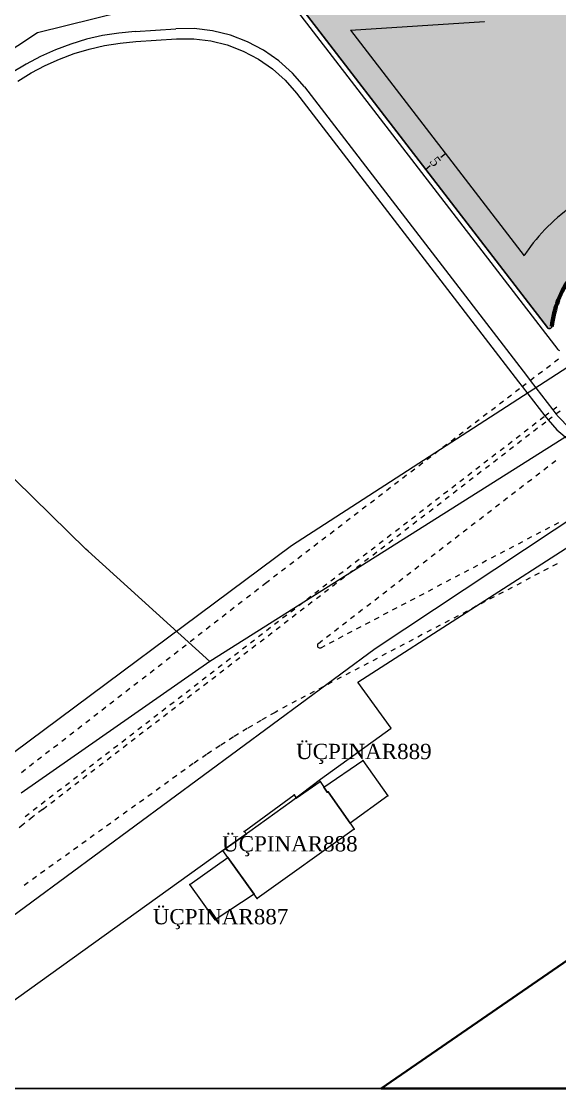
# Model space of a CAD drawing. Header units: metres. Extents: x 575880 to 576669, y 4390634 to 4391284.
# Drawn here: x 576200.1 to 576306.1, y 4390672.6 to 4390882.6 of the extents above; entities that cross this region are included whole.
import ezdxf

# ---------------------------------------------------------------- set-up
doc = ezdxf.new("R2010")
doc.units = ezdxf.units.M
for name, color, linetype, lineweight in [('B_ADAKENARI', 5, 'Continuous', 0), ('KALDIRIM', 21, 'Continuous', 0), ('KST_KARAYOLU_KORUMA', 11, 'Continuous', 0), ('PL_TICARET', 12, 'Continuous', 0), ('ROL_CEPHE', 1, 'Continuous', 0), ('RULO', 4, 'Continuous', 0), ('SNR_ALTIEYLUL_YENI', 5, 'Continuous', 40), ('SNR_ILCE_YENI', 5, 'Continuous', 0), ('SNR_KARESI_YENI', 4, 'Continuous', 0), ('SNR_MAHALLE', 18, 'Continuous', 0), ('SNR_OZEL_PROJE', 18, 'Continuous', 0), ('SNR_SAGLIKLASTIRMA', 152, 'Continuous', 0), ('SNR_YAPIYAK', 18, 'Continuous', 0), ('TESCILLI_PARSEL', 18, 'Continuous', 5)]:
    doc.layers.add(name, color=color, linetype=linetype, lineweight=lineweight)
doc.styles.get("Standard").update_dxf_attribs({"font": 'times.ttf'})

msp = doc.modelspace()

# ---------------------------------------------------------------- hatches: boundary and pattern name
at = {"layer": 'PL_TICARET'}
msp.add_hatch(color=256, dxfattribs=at).paths.add_polyline_path([(576315, 4390913.39), (576320.85, 4390912.55), (576323.95, 4390912.12), (576327.06, 4390911.72), (576330.17, 4390911.36), (576333.28, 4390911.02), (576336.4, 4390910.72), (576339.52, 4390910.45), (576342.64, 4390910.21), (576345.77, 4390910), (576371.87, 4390908.4), (576389.21, 4390880.81), (576385.95, 4390879.51), (576382.71, 4390878.14), (576379.51, 4390876.7), (576376.34, 4390875.19), (576373.21, 4390873.6), (576370.11, 4390871.95), (576367.05, 4390870.22), (576364.03, 4390868.43), (576315.76, 4390839.06), (576314.7, 4390838.38), (576313.67, 4390837.65), (576312.68, 4390836.87), (576311.73, 4390836.05), (576310.81, 4390835.18), (576309.94, 4390834.27), (576309.12, 4390833.32), (576308.34, 4390832.33), (576307.58, 4390831.25), (576306.9, 4390830.12), (576306.29, 4390828.94), (576305.77, 4390827.73), (576305.33, 4390826.49), (576304.98, 4390825.21), (576304.71, 4390823.92), (576304.53, 4390822.61), (576304.5, 4390822.48), (576304.44, 4390822.37), (576304.35, 4390822.27), (576304.23, 4390822.2), (576304.11, 4390822.17), (576303.98, 4390822.16), (576303.85, 4390822.2), (576303.73, 4390822.26), (576303.64, 4390822.36), (576255.75, 4390884.54), (576255.68, 4390884.66), (576255.65, 4390884.79), (576255.65, 4390884.92), (576255.69, 4390885.05), (576255.76, 4390885.17), (576255.86, 4390885.26), (576255.98, 4390885.32), (576256.11, 4390885.34), (576290.93, 4390887.61), (576290.95, 4390887.61), (576304.83, 4390888.78), (576306.71, 4390889.07), (576308.53, 4390889.62), (576310.25, 4390890.43), (576311.84, 4390891.46), (576313.27, 4390892.71), (576314.51, 4390894.14), (576315.54, 4390895.74), (576316.33, 4390897.47), (576316.34, 4390897.49), (576316.93, 4390899.38), (576317.28, 4390901.33), (576317.4, 4390903.3), (576317.28, 4390905.27), (576316.92, 4390907.22), (576316.34, 4390909.11), (576315.53, 4390910.92), (576314.51, 4390912.61), (576314.45, 4390912.73), (576314.43, 4390912.85), (576314.43, 4390912.98), (576314.47, 4390913.1), (576314.54, 4390913.21), (576314.63, 4390913.3), (576314.74, 4390913.36), (576314.87, 4390913.39)])

# ---------------------------------------------------------------- linework, layer by layer
at = {"layer": 'B_ADAKENARI', "lineweight": 0}
msp.add_line((576255.75, 4390884.54), (576303.64, 4390822.36), dxfattribs=at)
at = {"layer": 'B_ADAKENARI'}
msp.add_line((576337.54, 4390718.48), (576270.94, 4390672.62), dxfattribs=at)
at = {"layer": 'B_ADAKENARI', "lineweight": 211}
msp.add_arc((576323.93, 4390820.63), 19.5, 143.1029, 174.1567, dxfattribs=at)
at = {"layer": 'B_ADAKENARI', "lineweight": 0}
msp.add_arc((576304.03, 4390822.66), 0.5, 217.6023, 354.1567, dxfattribs=at)
at = {"layer": 'KALDIRIM'}
for p, q in [((576253.81, 4390885.42), (576305.68, 4390818.07)), ((576222.48, 4390880.65), (576230.53, 4390881.17)), ((576234.14, 4390881.19), (576230.53, 4390881.17)), ((576237.72, 4390880.76), (576234.14, 4390881.19)), ((576212.94, 4390879.09), (576209.85, 4390878.17)), ((576216.09, 4390879.82), (576212.94, 4390879.09)), ((576219.27, 4390880.33), (576216.09, 4390879.82)), ((576222.48, 4390880.65), (576219.27, 4390880.33)), ((576241.23, 4390879.9), (576237.72, 4390880.76)), ((576244.6, 4390878.61), (576241.23, 4390879.9)), ((576206.83, 4390877.04), (576203.89, 4390875.73)), ((576209.85, 4390878.17), (576206.83, 4390877.04)), ((576247.79, 4390876.93), (576244.6, 4390878.61)), ((576250.75, 4390874.86), (576247.79, 4390876.93)), ((576203.89, 4390875.73), (576201.03, 4390874.23)), ((576253.44, 4390872.45), (576250.75, 4390874.86)), ((576201.03, 4390874.23), (576198.28, 4390872.55)), ((576255.8, 4390869.72), (576253.44, 4390872.45)), ((576255.8, 4390869.72), (576299.54, 4390812.93)), ((576305.68, 4390818.07), (576305.78, 4390817.97)), ((576305.78, 4390817.97), (576305.91, 4390817.91)), ((576305.05, 4390815.61), (576305.84, 4390816.21)), ((576305.91, 4390817.91), (576306.05, 4390817.88)), ((576301.86, 4390813.2), (576302.65, 4390813.8)), ((576303.45, 4390814.4), (576304.25, 4390815.01)), ((576299.54, 4390812.93), (576300.26, 4390811.99)), ((576300.26, 4390811.99), (576301.06, 4390812.59)), ((576300.26, 4390811.99), (576300.26, 4390811.99)), ((576300.26, 4390811.99), (576304.73, 4390806.2)), ((576297.38, 4390809.78), (576298.17, 4390810.39)), ((576298.67, 4390810.78), (576299.47, 4390811.38)), ((576294.2, 4390807.35), (576294.99, 4390807.96)), ((576295.79, 4390808.57), (576296.58, 4390809.17)), ((576291.02, 4390804.92), (576291.82, 4390805.53)), ((576292.61, 4390806.13), (576293.41, 4390806.74)), ((576303.14, 4390804.98), (576303.93, 4390805.59)), ((576304.73, 4390806.2), (576305.52, 4390806.81)), ((576304.73, 4390806.2), (576305.34, 4390805.4)), ((576305.34, 4390805.4), (576306.13, 4390806.01)), ((576305.81, 4390804.82), (576305.34, 4390805.4)), ((576289.44, 4390803.7), (576290.23, 4390804.31)), ((576300.65, 4390803.06), (576301.45, 4390803.67)), ((576302.24, 4390804.28), (576303.03, 4390804.89)), ((576302.52, 4390803.24), (576303.32, 4390803.85)), ((576303.79, 4390804.21), (576304.58, 4390804.82)), ((576305.81, 4390804.82), (576307.94, 4390802.64)), ((576286.26, 4390801.27), (576287.05, 4390801.88)), ((576287.85, 4390802.49), (576288.64, 4390803.09)), ((576297.48, 4390800.62), (576298.28, 4390801.23)), ((576299.07, 4390801.84), (576299.86, 4390802.45)), ((576299.36, 4390800.8), (576300.15, 4390801.41)), ((576300.94, 4390802.02), (576301.73, 4390802.63)), ((576283.08, 4390798.84), (576283.88, 4390799.45)), ((576284.67, 4390800.05), (576285.47, 4390800.66)), ((576295.9, 4390799.4), (576296.69, 4390800.01)), ((576297.77, 4390799.58), (576298.56, 4390800.19)), ((576279.91, 4390796.41), (576280.7, 4390797.01)), ((576281.5, 4390797.62), (576282.29, 4390798.23)), ((576292.73, 4390796.96), (576293.52, 4390797.57)), ((576294.32, 4390798.18), (576295.11, 4390798.79)), ((576294.6, 4390797.14), (576295.39, 4390797.75)), ((576296.19, 4390798.36), (576296.98, 4390798.97)), ((576278.32, 4390795.19), (576279.11, 4390795.8)), ((576289.56, 4390794.52), (576290.35, 4390795.13)), ((576291.15, 4390795.74), (576291.94, 4390796.35)), ((576291.43, 4390794.7), (576292.23, 4390795.31)), ((576293.02, 4390795.92), (576293.81, 4390796.53)), ((576302.93, 4390794.4), (576303.72, 4390795.01)), ((576304.51, 4390795.62), (576305.3, 4390796.23)), ((576275.14, 4390792.76), (576275.94, 4390793.37)), ((576276.73, 4390793.97), (576277.53, 4390794.58)), ((576287.98, 4390793.3), (576288.77, 4390793.91)), ((576288.26, 4390792.26), (576289.06, 4390792.87)), ((576289.85, 4390793.48), (576290.64, 4390794.09)), ((576301.34, 4390793.18), (576302.13, 4390793.79)), ((576271.97, 4390790.33), (576272.76, 4390790.94)), ((576273.56, 4390791.54), (576274.35, 4390792.15)), ((576284.81, 4390790.86), (576285.6, 4390791.47)), ((576286.39, 4390792.08), (576287.18, 4390792.69)), ((576286.68, 4390791.04), (576287.47, 4390791.65)), ((576298.17, 4390790.74), (576298.96, 4390791.35)), ((576299.76, 4390791.96), (576300.55, 4390792.57)), ((576270.38, 4390789.11), (576271.17, 4390789.72)), ((576281.64, 4390788.42), (576282.43, 4390789.03)), ((576283.22, 4390789.64), (576284.02, 4390790.25)), ((576283.51, 4390788.59), (576284.3, 4390789.2)), ((576285.09, 4390789.81), (576285.89, 4390790.42)), ((576295, 4390788.3), (576295.8, 4390788.91)), ((576296.59, 4390789.52), (576297.38, 4390790.13)), ((576267.2, 4390786.68), (576268, 4390787.29)), ((576268.79, 4390787.9), (576269.59, 4390788.5)), ((576278.47, 4390785.97), (576279.26, 4390786.58)), ((576280.05, 4390787.2), (576280.85, 4390787.81)), ((576280.34, 4390786.15), (576281.13, 4390786.76)), ((576281.93, 4390787.37), (576282.72, 4390787.98)), ((576291.83, 4390785.85), (576292.63, 4390786.46)), ((576293.42, 4390787.07), (576294.21, 4390787.68)), ((576264.03, 4390784.25), (576264.82, 4390784.86)), ((576265.62, 4390785.46), (576266.41, 4390786.07)), ((576276.89, 4390784.75), (576277.68, 4390785.36)), ((576278.76, 4390784.93), (576279.55, 4390785.54)), ((576290.25, 4390784.63), (576291.04, 4390785.24)), ((576260.85, 4390781.82), (576261.65, 4390782.42)), ((576262.44, 4390783.03), (576263.23, 4390783.64)), ((576273.72, 4390782.31), (576274.51, 4390782.92)), ((576275.3, 4390783.53), (576276.09, 4390784.14)), ((576275.59, 4390782.49), (576276.38, 4390783.1)), ((576277.17, 4390783.71), (576277.96, 4390784.32)), ((576287.08, 4390782.19), (576287.87, 4390782.8)), ((576288.67, 4390783.41), (576289.46, 4390784.02)), ((576304.08, 4390783.03), (576303.19, 4390782.57)), ((576305.85, 4390783.96), (576304.96, 4390783.5)), ((576259.26, 4390780.6), (576260.06, 4390781.21)), ((576270.55, 4390779.87), (576271.34, 4390780.48)), ((576272.13, 4390781.09), (576272.92, 4390781.7)), ((576272.42, 4390780.05), (576273.21, 4390780.66)), ((576274, 4390781.27), (576274.8, 4390781.88)), ((576283.91, 4390779.75), (576284.7, 4390780.36)), ((576285.5, 4390780.97), (576286.29, 4390781.58)), ((576298.76, 4390780.24), (576297.88, 4390779.78)), ((576300.53, 4390781.17), (576299.65, 4390780.71)), ((576302.3, 4390782.1), (576301.42, 4390781.64)), ((576256.09, 4390778.17), (576256.88, 4390778.78)), ((576257.68, 4390779.38), (576258.47, 4390779.99)), ((576267.38, 4390777.43), (576268.17, 4390778.04)), ((576268.96, 4390778.65), (576269.76, 4390779.26)), ((576269.25, 4390777.61), (576270.04, 4390778.22)), ((576270.83, 4390778.83), (576271.63, 4390779.44)), ((576282.33, 4390778.53), (576283.12, 4390779.14)), ((576295.22, 4390778.38), (576294.34, 4390777.91)), ((576296.99, 4390779.31), (576296.11, 4390778.84)), ((576252.91, 4390775.74), (576253.71, 4390776.34)), ((576254.5, 4390776.95), (576255.29, 4390777.56)), ((576265.79, 4390776.21), (576266.59, 4390776.82)), ((576267.67, 4390776.39), (576268.46, 4390777)), ((576279.16, 4390776.09), (576279.95, 4390776.7)), ((576280.74, 4390777.31), (576281.54, 4390777.92)), ((576291.68, 4390776.52), (576290.8, 4390776.05)), ((576293.45, 4390777.45), (576292.57, 4390776.98)), ((576249.74, 4390773.3), (576250.53, 4390773.91)), ((576251.33, 4390774.52), (576252.12, 4390775.13)), ((576262.62, 4390773.77), (576263.42, 4390774.38)), ((576264.21, 4390774.99), (576265, 4390775.6)), ((576264.5, 4390773.95), (576265.29, 4390774.56)), ((576266.08, 4390775.17), (576266.87, 4390775.78)), ((576275.99, 4390773.65), (576276.78, 4390774.26)), ((576277.57, 4390774.87), (576278.37, 4390775.48)), ((576288.14, 4390774.66), (576287.26, 4390774.19)), ((576289.91, 4390775.59), (576289.03, 4390775.12)), ((576302.02, 4390774.04), (576301.14, 4390773.58)), ((576303.79, 4390774.97), (576302.91, 4390774.51)), ((576305.56, 4390775.91), (576304.68, 4390775.44)), ((576247.55, 4390771.62), (576248.15, 4390772.09)), ((576248.15, 4390772.09), (576248.94, 4390772.7)), ((576259.46, 4390771.33), (576260.25, 4390771.94)), ((576261.04, 4390772.55), (576261.83, 4390773.16)), ((576261.33, 4390771.51), (576262.12, 4390772.12)), ((576262.91, 4390772.73), (576263.7, 4390773.34)), ((576272.82, 4390771.21), (576273.61, 4390771.82)), ((576274.4, 4390772.43), (576275.2, 4390773.04)), ((576282.83, 4390771.86), (576281.95, 4390771.4)), ((576284.6, 4390772.8), (576283.72, 4390772.33)), ((576286.37, 4390773.73), (576285.49, 4390773.26)), ((576298.48, 4390772.18), (576297.6, 4390771.72)), ((576300.25, 4390773.11), (576299.37, 4390772.65)), ((576244.38, 4390769.17), (576245.18, 4390769.78)), ((576245.97, 4390770.4), (576246.76, 4390771.01)), ((576257.87, 4390770.11), (576258.66, 4390770.72)), ((576258.16, 4390769.07), (576258.95, 4390769.68)), ((576259.74, 4390770.29), (576260.53, 4390770.9)), ((576271.24, 4390769.99), (576272.03, 4390770.6)), ((576279.29, 4390770), (576278.41, 4390769.54)), ((576281.06, 4390770.93), (576280.18, 4390770.47)), ((576294.94, 4390770.32), (576294.05, 4390769.86)), ((576296.71, 4390771.25), (576295.83, 4390770.79)), ((576242.8, 4390767.95), (576243.59, 4390768.56)), ((576254.7, 4390767.67), (576255.49, 4390768.28)), ((576256.29, 4390768.89), (576257.08, 4390769.5)), ((576256.57, 4390767.85), (576257.37, 4390768.46)), ((576268.07, 4390767.55), (576268.86, 4390768.16)), ((576269.65, 4390768.77), (576270.44, 4390769.38)), ((576275.75, 4390768.14), (576274.87, 4390767.68)), ((576277.52, 4390769.07), (576276.64, 4390768.61)), ((576291.4, 4390768.46), (576290.51, 4390768)), ((576293.17, 4390769.39), (576292.28, 4390768.93)), ((576239.64, 4390765.49), (576240.43, 4390766.11)), ((576241.22, 4390766.72), (576242.01, 4390767.33)), ((576251.53, 4390765.23), (576252.33, 4390765.84)), ((576253.12, 4390766.45), (576253.91, 4390767.06)), ((576253.4, 4390765.41), (576254.2, 4390766.02)), ((576254.99, 4390766.63), (576255.78, 4390767.24)), ((576264.9, 4390765.11), (576265.69, 4390765.72)), ((576266.48, 4390766.33), (576267.27, 4390766.94)), ((576272.21, 4390766.28), (576271.32, 4390765.82)), ((576273.98, 4390767.21), (576273.09, 4390766.75)), ((576286.09, 4390765.67), (576285.2, 4390765.2)), ((576287.86, 4390766.6), (576286.97, 4390766.13)), ((576289.63, 4390767.53), (576288.74, 4390767.06)), ((576236.48, 4390763.04), (576237.27, 4390763.66)), ((576238.06, 4390764.27), (576238.85, 4390764.88)), ((576248.36, 4390762.79), (576249.16, 4390763.4)), ((576249.95, 4390764.01), (576250.74, 4390764.62)), ((576250.24, 4390762.97), (576251.03, 4390763.58)), ((576251.82, 4390764.19), (576252.61, 4390764.8)), ((576263.31, 4390763.89), (576264.11, 4390764.5)), ((576266.9, 4390763.49), (576266.01, 4390763.02)), ((576268.67, 4390764.42), (576267.78, 4390763.95)), ((576270.44, 4390765.35), (576269.55, 4390764.89)), ((576282.55, 4390763.81), (576281.66, 4390763.34)), ((576284.32, 4390764.74), (576283.43, 4390764.27)), ((576234.9, 4390761.82), (576235.69, 4390762.43)), ((576246.78, 4390761.57), (576247.57, 4390762.18)), ((576248.65, 4390761.75), (576249.44, 4390762.36)), ((576260.14, 4390761.45), (576260.94, 4390762.06)), ((576261.73, 4390762.67), (576262.52, 4390763.28)), ((576263.36, 4390761.63), (576262.47, 4390761.16)), ((576265.13, 4390762.56), (576264.24, 4390762.09)), ((576279.01, 4390761.95), (576278.12, 4390761.48)), ((576280.78, 4390762.88), (576279.89, 4390762.41)), ((576231.74, 4390759.37), (576232.53, 4390759.98)), ((576233.32, 4390760.59), (576234.11, 4390761.21)), ((576243.61, 4390759.13), (576244.4, 4390759.74)), ((576245.19, 4390760.35), (576245.99, 4390760.96)), ((576245.48, 4390759.31), (576246.27, 4390759.92)), ((576247.07, 4390760.53), (576247.86, 4390761.14)), ((576258.4, 4390760.01), (576258.37, 4390759.88)), ((576258.37, 4390759.88), (576258.37, 4390759.75)), ((576258.37, 4390759.75), (576258.41, 4390759.62)), ((576258.46, 4390760.13), (576258.4, 4390760.01)), ((576258.41, 4390759.62), (576258.48, 4390759.51)), ((576258.56, 4390760.23), (576258.46, 4390760.13)), ((576258.48, 4390759.51), (576258.58, 4390759.42)), ((576258.56, 4390760.23), (576259.35, 4390760.84)), ((576258.58, 4390759.42), (576258.7, 4390759.36)), ((576258.7, 4390759.36), (576258.84, 4390759.33)), ((576258.84, 4390759.33), (576258.97, 4390759.34)), ((576258.97, 4390759.34), (576259.1, 4390759.39)), ((576259.82, 4390759.77), (576259.1, 4390759.39)), ((576261.59, 4390760.7), (576260.7, 4390760.23)), ((576273.7, 4390759.15), (576272.81, 4390758.69)), ((576275.47, 4390760.09), (576274.58, 4390759.62)), ((576277.24, 4390761.02), (576276.35, 4390760.55)), ((576228.58, 4390756.92), (576229.37, 4390757.53)), ((576230.16, 4390758.14), (576230.95, 4390758.76)), ((576240.44, 4390756.69), (576241.23, 4390757.3)), ((576242.03, 4390757.91), (576242.82, 4390758.52)), ((576242.31, 4390756.87), (576243.1, 4390757.48)), ((576243.9, 4390758.09), (576244.69, 4390758.7)), ((576270.16, 4390757.29), (576269.27, 4390756.83)), ((576271.93, 4390758.22), (576271.04, 4390757.76)), ((576225.42, 4390754.47), (576226.21, 4390755.08)), ((576227, 4390755.69), (576227.79, 4390756.3)), ((576238.86, 4390755.47), (576239.65, 4390756.08)), ((576239.14, 4390754.42), (576239.94, 4390755.03)), ((576240.73, 4390755.64), (576241.52, 4390756.26)), ((576266.62, 4390755.43), (576265.73, 4390754.97)), ((576268.39, 4390756.36), (576267.5, 4390755.9)), ((576223.84, 4390753.24), (576224.63, 4390753.85)), ((576235.69, 4390753.03), (576236.48, 4390753.64)), ((576237.27, 4390754.25), (576238.06, 4390754.86)), ((576237.56, 4390753.2), (576238.35, 4390753.81)), ((576263.07, 4390753.57), (576262.19, 4390753.11)), ((576264.84, 4390754.5), (576263.96, 4390754.04)), ((576220.68, 4390750.79), (576221.47, 4390751.4)), ((576222.26, 4390752.02), (576223.05, 4390752.63)), ((576232.52, 4390750.58), (576233.31, 4390751.19)), ((576234.1, 4390751.8), (576234.9, 4390752.41)), ((576234.39, 4390750.76), (576235.18, 4390751.37)), ((576235.97, 4390751.98), (576236.77, 4390752.59)), ((576257.76, 4390750.78), (576256.88, 4390750.31)), ((576259.53, 4390751.71), (576258.65, 4390751.24)), ((576261.3, 4390752.64), (576260.42, 4390752.17)), ((576217.51, 4390748.34), (576218.3, 4390748.95)), ((576219.09, 4390749.56), (576219.88, 4390750.18)), ((576229.35, 4390748.14), (576230.14, 4390748.75)), ((576230.93, 4390749.36), (576231.73, 4390749.97)), ((576231.22, 4390748.32), (576232.01, 4390748.93)), ((576232.81, 4390749.54), (576233.6, 4390750.15)), ((576254.22, 4390748.92), (576253.34, 4390748.45)), ((576255.99, 4390749.85), (576255.11, 4390749.38)), ((576215.93, 4390747.11), (576216.72, 4390747.73)), ((576227.77, 4390746.92), (576228.56, 4390747.53)), ((576229.64, 4390747.1), (576230.43, 4390747.71)), ((576250.03, 4390746.66), (576249.16, 4390746.17)), ((576250.61, 4390746.98), (576250.03, 4390746.66)), ((576252.37, 4390747.94), (576251.49, 4390747.46)), ((576252.45, 4390747.99), (576252.37, 4390747.94)), ((576212.77, 4390744.66), (576213.56, 4390745.28)), ((576214.35, 4390745.89), (576215.14, 4390746.5)), ((576224.6, 4390744.48), (576225.39, 4390745.09)), ((576226.18, 4390745.7), (576226.97, 4390746.31)), ((576226.47, 4390744.66), (576227.26, 4390745.27)), ((576228.05, 4390745.88), (576228.84, 4390746.49)), ((576247.28, 4390745.09), (576246.42, 4390744.58)), ((576248.29, 4390745.67), (576247.42, 4390745.17)), ((576209.61, 4390742.21), (576210.4, 4390742.83)), ((576211.19, 4390743.44), (576211.98, 4390744.05)), ((576221.43, 4390742.04), (576222.22, 4390742.65)), ((576223.01, 4390743.26), (576223.8, 4390743.87)), ((576223.3, 4390742.22), (576224.09, 4390742.83)), ((576224.88, 4390743.44), (576225.68, 4390744.05)), ((576242.86, 4390742.43), (576242.01, 4390741.9)), ((576244.56, 4390743.48), (576243.71, 4390742.95)), ((576245.56, 4390744.07), (576244.7, 4390743.56)), ((576206.45, 4390739.76), (576207.24, 4390740.37)), ((576208.03, 4390740.99), (576208.82, 4390741.6)), ((576219.84, 4390740.82), (576220.63, 4390741.43)), ((576220.13, 4390739.78), (576220.92, 4390740.39)), ((576221.71, 4390741), (576222.51, 4390741.61)), ((576240.18, 4390740.74), (576239.34, 4390740.2)), ((576241.87, 4390741.82), (576241.02, 4390741.28)), ((576204.87, 4390738.54), (576205.66, 4390739.15)), ((576216.67, 4390738.38), (576217.47, 4390738.99)), ((576218.26, 4390739.6), (576219.05, 4390740.21)), ((576218.54, 4390738.56), (576219.34, 4390739.17)), ((576236.56, 4390738.37), (576235.73, 4390737.81)), ((576237.53, 4390739.01), (576236.69, 4390738.46)), ((576239.2, 4390740.12), (576238.36, 4390739.57)), ((576201.71, 4390736.09), (576202.5, 4390736.7)), ((576203.29, 4390737.31), (576204.08, 4390737.92)), ((576213.5, 4390735.94), (576214.3, 4390736.55)), ((576215.09, 4390737.16), (576215.88, 4390737.77)), ((576215.38, 4390736.12), (576216.17, 4390736.73)), ((576216.96, 4390737.34), (576217.75, 4390737.95)), ((576233.94, 4390736.59), (576233.13, 4390736.01)), ((576234.91, 4390737.25), (576234.08, 4390736.68)), ((576200.13, 4390734.86), (576200.92, 4390735.47)), ((576210.34, 4390733.5), (576211.13, 4390734.11)), ((576211.92, 4390734.72), (576212.71, 4390735.33)), ((576212.21, 4390733.68), (576213, 4390734.29)), ((576213.79, 4390734.9), (576214.58, 4390735.51)), ((576229.87, 4390733.69), (576230.68, 4390734.28)), ((576232.31, 4390735.43), (576231.49, 4390734.86)), ((576208.75, 4390732.28), (576209.54, 4390732.89)), ((576209.04, 4390731.24), (576209.83, 4390731.85)), ((576210.62, 4390732.46), (576211.41, 4390733.07)), ((576226.62, 4390731.36), (576227.43, 4390731.94)), ((576228.24, 4390732.52), (576229.06, 4390733.11)), ((576205.58, 4390729.84), (576206.37, 4390730.45)), ((576207.17, 4390731.06), (576207.96, 4390731.67)), ((576207.45, 4390730.02), (576208.25, 4390730.63)), ((576225, 4390730.19), (576225.81, 4390730.77)), ((576202.41, 4390727.4), (576203.2, 4390728.01)), ((576204, 4390728.62), (576204.79, 4390729.23)), ((576204.28, 4390727.58), (576205.08, 4390728.19)), ((576205.87, 4390728.8), (576206.66, 4390729.41)), ((576221.75, 4390727.86), (576222.56, 4390728.44)), ((576223.37, 4390729.02), (576224.18, 4390729.61)), ((576200.83, 4390726.18), (576201.62, 4390726.79)), ((576202.35, 4390726.08), (576201.56, 4390725.47)), ((576202.7, 4390726.35), (576202.35, 4390726.08)), ((576204.28, 4390727.58), (576203.49, 4390726.97)), ((576218.5, 4390725.52), (576219.31, 4390726.11)), ((576220.12, 4390726.69), (576220.94, 4390727.27)), ((576200.42, 4390724.59), (576199.63, 4390723.97)), ((576200.77, 4390724.86), (576200.42, 4390724.59)), ((576215.25, 4390723.19), (576216.06, 4390723.77)), ((576216.88, 4390724.36), (576217.69, 4390724.94)), ((576212, 4390720.85), (576212.82, 4390721.44)), ((576213.63, 4390722.02), (576214.44, 4390722.6)), ((576210.38, 4390719.69), (576211.19, 4390720.27)), ((576207.13, 4390717.35), (576207.94, 4390717.94)), ((576208.75, 4390718.52), (576209.57, 4390719.1)), ((576203.88, 4390715.02), (576204.69, 4390715.6)), ((576205.51, 4390716.19), (576206.32, 4390716.77)), ((576200.63, 4390712.68), (576201.45, 4390713.27)), ((576202.26, 4390713.85), (576203.07, 4390714.43))]:
    msp.add_line(p, q, dxfattribs=at)
at = {"layer": 'KST_KARAYOLU_KORUMA'}
for p, q in [((576269.73, 4390759.24), (576545.16, 4390941.65)), ((576253.24, 4390779.5), (576323.88, 4390825.18)), ((576164.45, 4390713.52), (576253.24, 4390779.5)), ((576194.82, 4390704), (576269.73, 4390759.24))]:
    msp.add_line(p, q, dxfattribs=at)
at = {"layer": 'PL_TICARET'}
msp.add_polyline3d([(576306.29, 4390828.94, 0), (576305.77, 4390827.73, 0), (576305.33, 4390826.49, 0), (576304.98, 4390825.21, 0), (576304.71, 4390823.92, 0), (576304.53, 4390822.61, 0), (576304.5, 4390822.48, 0), (576304.44, 4390822.37, 0), (576304.35, 4390822.27, 0), (576304.23, 4390822.2, 0), (576304.11, 4390822.17, 0), (576303.98, 4390822.16, 0), (576303.85, 4390822.2, 0), (576303.73, 4390822.26, 0), (576303.64, 4390822.36, 0), (576255.75, 4390884.54, 0)], dxfattribs=at)
at = {"layer": 'ROL_CEPHE'}
for p, q in [((576283.6, 4390856.56), (576282.65, 4390855.83)), ((576279.64, 4390853.51), (576280.59, 4390854.24))]:
    msp.add_line(p, q, dxfattribs=at)
at = {"layer": 'RULO'}
msp.add_line((575893.03, 4390672.62), (576657.38, 4390672.62), dxfattribs=at)
at = {"layer": 'SNR_ALTIEYLUL_YENI'}
msp.add_polyline3d([(576657.38, 4390672.62, 0), (576270.94, 4390672.62, 99.01), (576337.54, 4390718.48, 0), (576391.96, 4390756.92, 0), (576399.9, 4390762.53, 0), (576406.81, 4390781.14, 0), (576417.82, 4390788.41, 0), (576509.43, 4390848.87, 0), (576561.99, 4390896.06, 0), (576562.48, 4390896.5, 0), (576631.96, 4390955.08, 0), (576637.33, 4390959.62, 0), (576657.38, 4390976.52, 80.15), (576657.38, 4390672.62, 0)], close=True, dxfattribs=at)
at = {"layer": 'SNR_ILCE_YENI'}
msp.add_polyline3d([(576270.94, 4390672.62, 0), (576337.54, 4390718.48, 0), (576391.96, 4390756.92, 0), (576399.9, 4390762.53, 0), (576406.81, 4390781.14, 0), (576417.82, 4390788.41, 0), (576509.43, 4390848.87, 0), (576561.99, 4390896.06, 0), (576562.48, 4390896.5, 0), (576631.96, 4390955.08, 0), (576637.33, 4390959.62, 0), (576657.38, 4390976.52, 0)], dxfattribs=at)
at = {"layer": 'SNR_KARESI_YENI'}
msp.add_polyline3d([(576657.38, 4390976.52, 0), (576637.33, 4390959.62, 0), (576631.96, 4390955.08, 0), (576562.48, 4390896.5, 0), (576561.99, 4390896.06, 0), (576509.43, 4390848.87, 0), (576417.82, 4390788.41, 0), (576406.81, 4390781.14, 0), (576399.9, 4390762.53, 0), (576391.96, 4390756.92, 0), (576337.54, 4390718.48, 0), (576270.94, 4390672.62, 0)], dxfattribs=at)
at = {"layer": 'SNR_MAHALLE'}
for points in [[(576237.19, 4390756.66, 0), (576237.18, 4390756.67, 0), (576213.21, 4390778.38, 0), (576212.79, 4390778.79, 0), (575893.03, 4391092.34, 0)], [(576593.92, 4391014.71, 0), (576593.92, 4391014.71, 0), (576548.65, 4390953.17, 0), (576237.19, 4390756.66, 0)], [(576237.19, 4390756.66, 0), (576237.2, 4390756.65, 0), (576200.06, 4390730.74, 0)]]:
    msp.add_polyline3d(points, dxfattribs=at)
at = {"layer": 'SNR_OZEL_PROJE'}
for points in [[(576561.99, 4390896.06, 0), (576509.43, 4390848.87, 0), (576417.82, 4390788.41, 0), (576406.81, 4390781.14, 0), (576399.9, 4390762.53, 0), (576391.96, 4390756.92, 0), (576337.54, 4390718.48, 0), (576270.94, 4390672.62, 0), (576149.93, 4390672.62, 0)], [(576199.38, 4390870.87, 0), (576202.02, 4390872.49, 0), (576204.76, 4390873.93, 0), (576207.59, 4390875.19, 0), (576210.49, 4390876.27, 0), (576213.46, 4390877.16, 0), (576216.47, 4390877.85, 0), (576219.53, 4390878.35, 0), (576222.61, 4390878.65, 0), (576230.66, 4390879.18, 0), (576234.02, 4390879.19, 0), (576237.36, 4390878.79, 0), (576240.63, 4390877.99, 0), (576243.78, 4390876.79, 0), (576246.75, 4390875.22, 0), (576249.51, 4390873.3, 0), (576252.02, 4390871.05, 0), (576254.23, 4390868.51, 0), (576297.95, 4390811.71, 0), (576298.67, 4390810.78, 0), (576303.14, 4390804.98, 0), (576303.79, 4390804.21, 0), (576305.51, 4390802.28, 0), (576307.95, 4390800.24, 0)]]:
    msp.add_polyline3d(points, dxfattribs=at)
at = {"layer": 'SNR_SAGLIKLASTIRMA'}
msp.add_polyline3d([(576197.52, 4391091.88, 139.42), (576216.41, 4391091.88, 139.17), (576233.85, 4391087.81, 139.08), (576307.97, 4391078.8, 138.81), (576332.09, 4391072.98, 138.84), (576449.81, 4391045.08, 137.67), (576538.46, 4391027.35, 135.46), (576549.51, 4391021.25, 135.36), (576556.77, 4391011.95, 135.2), (576559.1, 4391001.72, 135.06), (576556.66, 4390987.41, 135.21), (576547.59, 4390967.88, 135.54), (576535.38, 4390955.67, 135.72), (576456.21, 4390906.5, 135.45), (576373.33, 4390910.9, 135.95), (576316.17, 4390916.47, 136.65), (576319.07, 4390909.45, 136.52), (576320.04, 4390902.43, 136.42), (576317.62, 4390896.61, 136.43), (576313.26, 4390890.56, 136.42), (576220.01, 4390884.5, 137.34), (576203.29, 4390880.38, 137.35), (576152.67, 4390846.96, 139.11)], dxfattribs=at)
at = {"layer": 'SNR_YAPIYAK'}
for p, q in [((576264.86, 4390880.9), (576291.25, 4390882.62)), ((576291.33, 4390882.63), (576291.3, 4390882.63)), ((576264.86, 4390880.9), (576299.06, 4390836.49))]:
    msp.add_line(p, q, dxfattribs=at)
for centre, radius, start, end in [((576329.53, 4390816.42), 36.5, 121.3161, 143.1029), ((576323.93, 4390820.63), 29.5, 143.1029, 147.4597)]:
    msp.add_arc(centre, radius, start, end, dxfattribs=at)
at = {"layer": 'TESCILLI_PARSEL'}
for p, q in [((576266.36, 4390752.58), (576328.1, 4390792.39)), ((576272.86, 4390743.56), (576266.36, 4390752.58)), ((576258.95, 4390733.53), (576272.86, 4390743.56)), ((576259.64, 4390731.92, 138.3), (576267.31, 4390737.21, 138.3)), ((576267.31, 4390737.21, 138.3), (576272.26, 4390730.25, 138.3)), ((576253.25, 4390729.18), (576258.95, 4390733.53)), ((576254.21, 4390729.81, 142.72), (576258.92, 4390733.06, 142.72)), ((576258.92, 4390733.06, 142.72), (576260.26, 4390730.95, 142.72)), ((576260.26, 4390730.95, 138.3), (576259.64, 4390731.92, 138.3)), ((576243.93, 4390723.25, 142.72), (576253.79, 4390730.43, 142.72)), ((576253.79, 4390730.43, 142.72), (576254.21, 4390729.81, 142.72)), ((576260.26, 4390730.95, 142.72), (576260.49, 4390731.05, 142.72)), ((576260.49, 4390731.05, 138.3), (576260.26, 4390730.95, 138.3)), ((576260.49, 4390731.05, 142.72), (576264.79, 4390724.87, 142.72)), ((576264.79, 4390724.87, 138.3), (576260.49, 4390731.05, 138.3)), ((576272.26, 4390730.25, 138.3), (576264.79, 4390724.87, 138.3)), ((576245.05, 4390723.31), (576253.25, 4390729.18)), ((576265.62, 4390723.66, 142.72), (576246.5, 4390710.04, 142.72)), ((576264.79, 4390724.87, 142.72), (576265.62, 4390723.66, 142.72)), ((576239.49, 4390719.34), (576245.05, 4390723.31)), ((576239.73, 4390719.45, 142.72), (576244.42, 4390722.73, 142.72)), ((576244.42, 4390722.73, 142.72), (576243.93, 4390723.25, 142.72)), ((576188.99, 4390683.1), (576239.49, 4390719.34)), ((576246.5, 4390710.04, 142.72), (576239.73, 4390719.45, 142.72)), ((576233.24, 4390712.76, 138.16), (576240.72, 4390718.08, 138.16)), ((576240.72, 4390718.08, 138.16), (576245.9, 4390710.86, 138.16)), ((576337.55, 4390718.47), (576270.95, 4390672.62)), ((576238.22, 4390705.86, 138.16), (576233.24, 4390712.76, 138.16)), ((576245.9, 4390710.86, 138.16), (576238.22, 4390705.86, 138.16)), ((576270.95, 4390672.62), (576162.1, 4390672.62))]:
    msp.add_line(p, q, dxfattribs=at)
for p in [(576267.31, 4390737.21, 138.41), (576267.31, 4390737.21, 138.41), (576258.92, 4390733.06, 141.16), (576258.92, 4390733.06, 141.16), (576259.64, 4390731.92, 138.53), (576259.64, 4390731.92, 138.53), (576253.79, 4390730.43, 141.19), (576253.79, 4390730.43, 141.19), (576254.21, 4390729.81, 141.18), (576254.21, 4390729.81, 141.18), (576260.26, 4390730.95, 142.72), (576260.26, 4390730.95, 142.72), (576260.26, 4390730.95, 142.72), (576260.26, 4390730.95, 142.72), (576260.49, 4390731.05, 142.8), (576260.49, 4390731.05, 142.8), (576260.49, 4390731.05, 142.8), (576260.49, 4390731.05, 142.8), (576272.26, 4390730.25, 138.3), (576272.26, 4390730.25, 138.3), (576264.79, 4390724.87, 138.44), (576264.79, 4390724.87, 138.44), (576264.79, 4390724.87, 138.44), (576264.79, 4390724.87, 138.44), (576265.62, 4390723.66, 141.25), (576265.62, 4390723.66, 141.25), (576243.93, 4390723.25, 141.3), (576243.93, 4390723.25, 141.3), (576244.42, 4390722.73, 141.26), (576244.42, 4390722.73, 141.26), (576239.73, 4390719.45, 141.15), (576239.73, 4390719.45, 141.15), (576240.72, 4390718.08, 138.36), (576240.72, 4390718.08, 138.36), (576233.24, 4390712.76, 138.4), (576233.24, 4390712.76, 138.4), (576245.9, 4390710.86, 138.16), (576245.9, 4390710.86, 138.16), (576246.5, 4390710.04, 140.83), (576246.5, 4390710.04, 140.83), (576238.22, 4390705.86, 138.23), (576238.22, 4390705.86, 138.23)]:
    msp.add_point(p, dxfattribs=at)

# ---------------------------------------------------------------- texts
at = {"layer": 'ROL_CEPHE'}
msp.add_text('5', height=2, rotation=307.6023, dxfattribs=at).set_placement((576280.35, 4390855.05))
at = {"layer": 'TESCILLI_PARSEL'}
for s, p in [('ÜÇPINAR889', (576254.17, 4390737.47, 138.3)), ('ÜÇPINAR888', (576239.6, 4390719.3, 142.72)), ('ÜÇPINAR887', (576225.96, 4390704.96, 138.16))]:
    msp.add_text(s, height=3, dxfattribs=at).set_placement(p)

doc.saveas('drawing.dxf')
